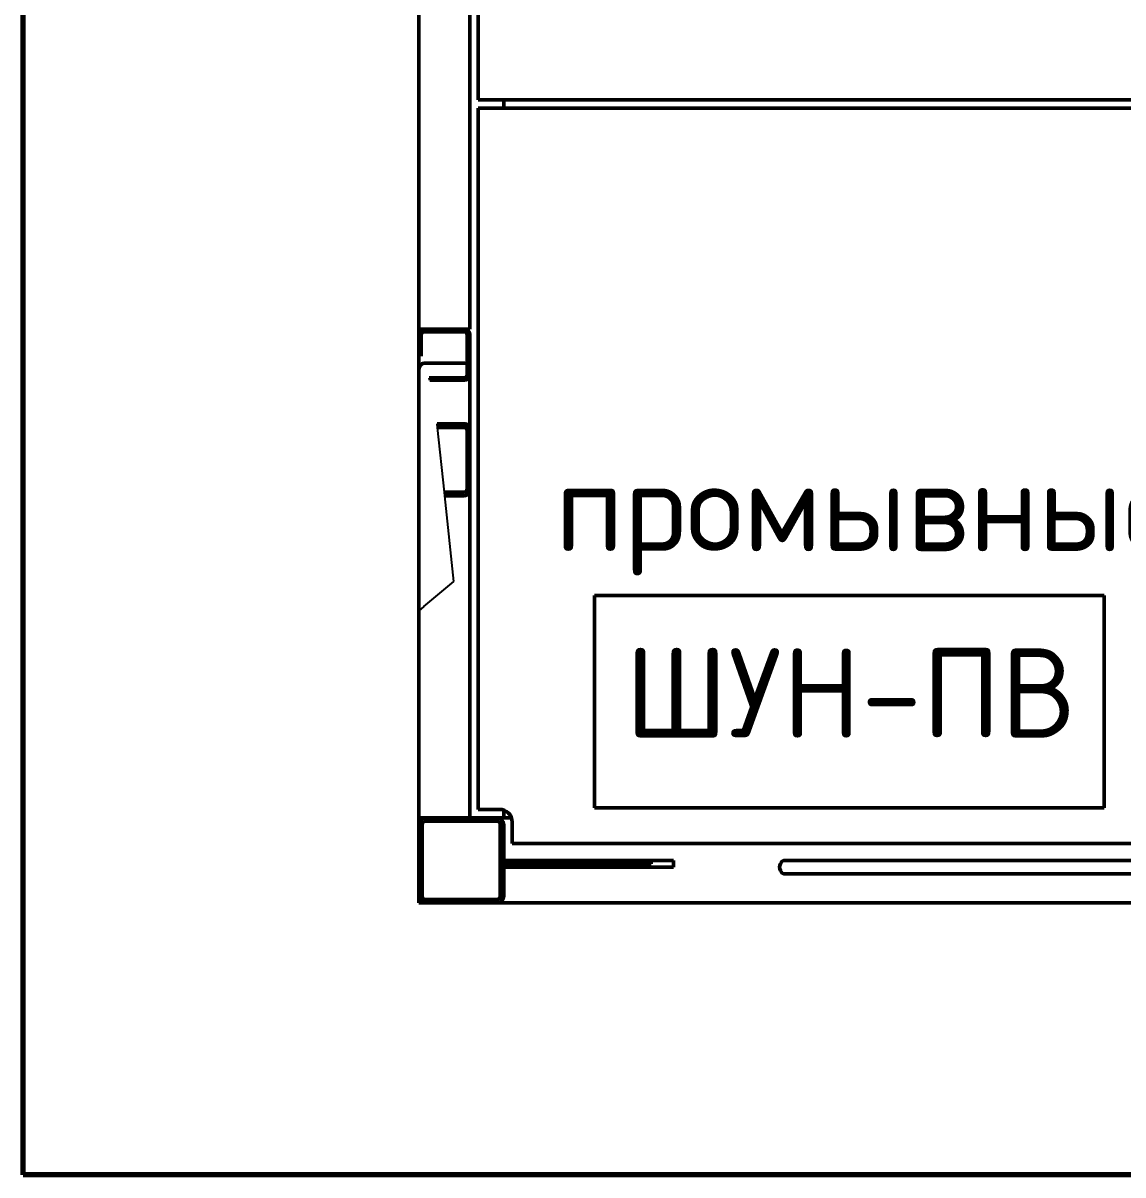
# Model space of a CAD drawing. Header units: millimetres. Extents: x 1510 to 10524, y 7125 to 13164.
# Drawn here: x 4880.8 to 5010.3, y 10608.1 to 10743.7 of the extents above; entities that cross this region are included whole.
import ezdxf

# ---------------------------------------------------------------- set-up
doc = ezdxf.new("R2010")
doc.units = ezdxf.units.MM
doc.header["$LTSCALE"] = 4
for name, color, linetype, lineweight in [('Border (ISO)', 7, 'Continuous', 70), ('Break Line (ISO)', 7, 'Continuous', 25), ('Hatch (ISO)', 7, 'Continuous', 18), ('Symbol (ISO)', 7, 'Continuous', 25), ('Visible (ISO)', 7, 'Continuous', 50)]:
    doc.layers.add(name, color=color, linetype=linetype, lineweight=lineweight)
doc.styles.add('Note Text (DIN)', font='isocpeur.ttf')
pattern_1 = [(60, (4868.829, 10596.109), (-8.2489, 4.7625), [])]

# ---------------------------------------------------------------- blocks, each defined once
blk = doc.blocks.new('Borders right top border')
at = {"layer": 'Border (ISO)'}
for p, q in [((4, 4), (4, 206)), ((293, 4), (4, 4))]:
    blk.add_line(p, q, dxfattribs=at)

msp = doc.modelspace()

# ---------------------------------------------------------------- hatches: boundary and pattern name
at = {"layer": 'Hatch (ISO)'}
h = msp.add_hatch(dxfattribs=at)
h.set_pattern_fill('ANSI31', color=256, scale=76.2, angle=-15, style=0)
h.set_pattern_definition([(30, (4868.829, 10596.109), (-4.7625, 8.2489), [])])
edge = h.paths.add_edge_path()
edge.add_line((4927.71, 10704.48), (4927.41, 10705.31))
edge.add_line((4927.41, 10705.31), (4927.41, 10707.03))
edge.add_ellipse((4928.01, 10707.03), major_axis=(-0.6, 0), ratio=1, start_angle=270, end_angle=360, ccw=False)
edge.add_line((4928.01, 10707.63), (4932.81, 10707.63))
edge.add_ellipse((4932.81, 10707.03), major_axis=(0, 0.6), ratio=1, start_angle=270, end_angle=360, ccw=False)
edge.add_line((4933.41, 10707.03), (4933.41, 10702.23))
edge.add_ellipse((4932.81, 10702.23), major_axis=(0.6, 0), ratio=1, start_angle=270, end_angle=360, ccw=False)
edge.add_line((4932.81, 10701.63), (4928.73, 10701.63))
edge.add_line((4928.73, 10701.63), (4928.62, 10701.93))
edge.add_line((4928.62, 10701.93), (4932.81, 10701.93))
edge.add_ellipse((4932.81, 10702.23), major_axis=(0, -0.3), ratio=1, start_angle=0, end_angle=90)
edge.add_line((4933.11, 10702.23), (4933.11, 10707.03))
edge.add_ellipse((4932.81, 10707.03), major_axis=(0.3, 0), ratio=1, start_angle=0, end_angle=90)
edge.add_line((4932.81, 10707.33), (4928.01, 10707.33))
edge.add_ellipse((4928.01, 10707.03), major_axis=(0, 0.3), ratio=1, start_angle=0, end_angle=90)
edge.add_line((4927.71, 10707.03), (4927.71, 10704.48))
h = msp.add_hatch(dxfattribs=at)
h.set_pattern_fill('ANSI31', color=256, scale=76.2, angle=15, style=0)
h.set_pattern_definition(pattern_1)
edge = h.paths.add_edge_path()
edge.add_line((4930.47, 10688.02), (4932.81, 10688.02))
edge.add_ellipse((4932.81, 10688.87), major_axis=(0, 0.849), ratio=0.707107, start_angle=180, end_angle=270)
edge.add_line((4933.41, 10688.87), (4933.41, 10695.66))
edge.add_ellipse((4932.81, 10695.66), major_axis=(0, -0.849), ratio=0.707107, start_angle=90, end_angle=180)
edge.add_line((4932.81, 10696.5), (4929.58, 10696.5))
edge.add_line((4929.58, 10696.5), (4929.62, 10696.08))
edge.add_line((4929.62, 10696.08), (4932.81, 10696.08))
edge.add_ellipse((4932.81, 10695.66), major_axis=(0, -0.424), ratio=0.707107, start_angle=90, end_angle=180, ccw=False)
edge.add_line((4933.11, 10695.66), (4933.11, 10688.87))
edge.add_ellipse((4932.81, 10688.87), major_axis=(0, 0.424), ratio=0.707107, start_angle=180, end_angle=270, ccw=False)
edge.add_line((4932.81, 10688.44), (4930.43, 10688.44))
edge.add_line((4930.43, 10688.44), (4930.47, 10688.02))
h = msp.add_hatch(dxfattribs=at)
h.set_pattern_fill('ANSI31', color=256, scale=76.2, angle=105.0002, style=0)
h.set_pattern_definition([(150, (4868.829, 10596.109), (-4.7625, -8.2489), [])])
edge = h.paths.add_edge_path()
edge.add_line((4928.21, 10640.13), (4936.61, 10640.13))
edge.add_ellipse((4936.61, 10640.93), major_axis=(0.8, 0), ratio=1, start_angle=270, end_angle=360)
edge.add_line((4937.41, 10640.93), (4937.41, 10649.33))
edge.add_ellipse((4936.61, 10649.33), major_axis=(0, 0.8), ratio=1, start_angle=270, end_angle=360)
edge.add_line((4936.61, 10650.13), (4928.21, 10650.13))
edge.add_ellipse((4928.21, 10649.33), major_axis=(-0.8, 0), ratio=1, start_angle=270, end_angle=360)
edge.add_line((4927.41, 10649.33), (4927.41, 10640.93))
edge.add_ellipse((4928.21, 10640.93), major_axis=(0, -0.8), ratio=1, start_angle=270, end_angle=360)
edge = h.paths.add_edge_path(flags=0)
edge.add_line((4927.81, 10640.93), (4927.81, 10649.33))
edge.add_ellipse((4928.21, 10649.33), major_axis=(0, 0.4), ratio=1, start_angle=0, end_angle=90, ccw=False)
edge.add_line((4928.21, 10649.73), (4936.61, 10649.73))
edge.add_ellipse((4936.61, 10649.33), major_axis=(0.4, 0), ratio=1, start_angle=0, end_angle=90, ccw=False)
edge.add_line((4937.01, 10649.33), (4937.01, 10640.93))
edge.add_ellipse((4936.61, 10640.93), major_axis=(0, -0.4), ratio=1, start_angle=0, end_angle=90, ccw=False)
edge.add_line((4936.61, 10640.53), (4928.21, 10640.53))
edge.add_ellipse((4928.21, 10640.93), major_axis=(-0.4, 0), ratio=1, start_angle=0, end_angle=90, ccw=False)
h = msp.add_hatch(dxfattribs=at)
h.set_pattern_fill('ANSI31', color=256, scale=76.2, angle=15, style=0)
h.set_pattern_definition(pattern_1)
h.paths.add_polyline_path([(4937.78, 10645.13), (4937.78, 10644.73), (4954.78, 10644.73), (4954.78, 10645.13)])

# ---------------------------------------------------------------- linework, layer by layer
at = {"layer": 'Break Line (ISO)'}
for p, q in [((4927.71, 10704.48), (4927.41, 10705.31)), ((4928.73, 10701.63), (4928.62, 10701.93)), ((4929.62, 10696.08), (4929.58, 10696.5)), ((4930.43, 10688.44), (4929.62, 10696.08)), ((4930.47, 10688.02), (4930.43, 10688.44)), ((4931.53, 10677.95), (4930.47, 10688.02)), ((4928.01, 10674.99), (4931.53, 10677.95)), ((4928.01, 10674.99), (4927.41, 10674.48))]:
    msp.add_line(p, q, dxfattribs=at)
at = {"layer": 'Visible (ISO)'}
for p, q in [((4934.41, 10734.63), (4934.41, 10869.13)), ((4927.41, 10707.63), (4927.41, 10807.63)), ((4933.41, 10707.63), (4933.41, 10807.63)), ((5137.09, 10734.63), (4934.41, 10734.63)), ((4937.41, 10733.63), (4937.41, 10734.63)), ((4934.41, 10733.63), (5136.65, 10733.63)), ((4934.41, 10651.13), (4934.41, 10733.63)), ((4927.41, 10707.03), (4927.41, 10707.63)), ((4927.41, 10707.63), (4928.01, 10707.63)), ((4932.81, 10707.63), (4928.01, 10707.63)), ((4932.81, 10707.63), (4933.41, 10707.63)), ((4927.41, 10707.03), (4927.41, 10705.31)), ((4927.71, 10704.48), (4927.71, 10707.03)), ((4928.01, 10707.33), (4932.81, 10707.33)), ((4933.11, 10707.03), (4933.11, 10702.23)), ((4933.41, 10702.23), (4933.41, 10707.03)), ((4927.41, 10702.77), (4927.41, 10705.31)), ((4928.01, 10703.62), (4932.81, 10703.62)), ((4927.41, 10674.48), (4927.41, 10702.77)), ((4933.41, 10695.66), (4933.41, 10702.23)), ((4932.81, 10701.93), (4928.62, 10701.93)), ((4928.73, 10701.63), (4932.81, 10701.63)), ((4932.81, 10696.5), (4929.58, 10696.5)), ((4929.62, 10696.08), (4932.81, 10696.08)), ((4933.11, 10695.66), (4933.11, 10688.87)), ((4933.41, 10688.87), (4933.41, 10695.66)), ((4933.41, 10650.13), (4933.41, 10688.87)), ((4932.81, 10688.44), (4930.43, 10688.44)), ((4930.47, 10688.02), (4932.81, 10688.02)), ((4948.09, 10676.31), (4948.09, 10651.31)), ((5008.09, 10676.31), (4948.09, 10676.31)), ((5008.09, 10651.31), (5008.09, 10676.31)), ((4927.41, 10650.13), (4927.41, 10674.48)), ((4936.91, 10651.13), (4934.41, 10651.13)), ((4937.41, 10650.13), (4937.41, 10651.05)), ((4948.09, 10651.31), (5008.09, 10651.31)), ((4927.41, 10650.13), (4927.41, 10649.53)), ((4928.01, 10650.13), (4927.41, 10650.13)), ((4927.41, 10649.33), (4927.41, 10649.53)), ((4927.41, 10649.33), (4927.41, 10640.93)), ((4927.81, 10640.93), (4927.81, 10649.33)), ((4928.01, 10650.13), (4928.21, 10650.13)), ((4936.61, 10650.13), (4928.21, 10650.13)), ((4928.21, 10649.73), (4936.61, 10649.73)), ((4936.81, 10650.13), (4936.61, 10650.13)), ((4936.81, 10650.13), (4937.41, 10650.13)), ((4937.01, 10649.33), (4937.01, 10640.93)), ((4937.41, 10650.13), (4938.32, 10650.13)), ((4937.41, 10640.93), (4937.41, 10649.33)), ((4938.41, 10647.13), (4938.41, 10649.63)), ((5156.41, 10647.13), (4938.41, 10647.13)), ((4937.78, 10645.13), (4937.41, 10645.13)), ((4937.78, 10645.13), (4937.78, 10644.73)), ((4954.78, 10645.13), (4937.78, 10645.13)), ((4954.78, 10645.13), (4957.41, 10645.13)), ((4954.78, 10644.73), (4954.78, 10645.13)), ((4957.41, 10644.33), (4957.41, 10645.13)), ((5137.41, 10645.13), (4970.52, 10645.13)), ((4937.41, 10644.73), (4937.78, 10644.73)), ((4937.41, 10644.33), (4954.41, 10644.33)), ((4937.78, 10644.73), (4954.78, 10644.73)), ((4957.41, 10644.33), (4954.41, 10644.33)), ((5141.41, 10643.53), (4970.52, 10643.53)), ((4927.41, 10640.73), (4927.41, 10640.93)), ((4927.41, 10640.73), (4927.41, 10640.13)), ((4927.41, 10640.13), (4928.21, 10640.13)), ((4936.61, 10640.53), (4928.21, 10640.53)), ((4928.21, 10640.13), (4936.61, 10640.13)), ((4936.61, 10640.13), (5158.01, 10640.13))]:
    msp.add_line(p, q, dxfattribs=at)
for centre, radius, start, end in [((4928.01, 10707.03), 0.6, 90, 180), ((4932.81, 10707.03), 0.6, 0, 90), ((4928.01, 10707.03), 0.3, 90, 180), ((4932.81, 10707.03), 0.3, 0, 90), ((4932.81, 10702.23), 0.6, 270, 0), ((4932.81, 10702.23), 0.3, 270, 0), ((4936.91, 10649.63), 1.5, 0, 90), ((4928.21, 10649.33), 0.8, 90, 180), ((4928.21, 10649.33), 0.4, 90, 180), ((4936.61, 10649.33), 0.8, 0, 90), ((4936.61, 10649.33), 0.4, 0, 90), ((4928.21, 10640.93), 0.8, 180, 270), ((4928.21, 10640.93), 0.4, 180, 270), ((4936.61, 10640.93), 0.4, 270, 0), ((4936.61, 10640.93), 0.8, 270, 0)]:
    msp.add_arc(centre, radius, start, end, dxfattribs=at)
for centre, major_axis, ratio, start_param, end_param in [((4928.01, 10702.77), (0, -0.849), 0.707107, 3.141593, 4.712389), ((4932.81, 10702.77), (0, -0.849), 0.707107, 2.617994, 3.141593), ((4932.81, 10695.66), (0, -0.849), 0.707107, 1.570796, 3.141593), ((4932.81, 10695.66), (0, -0.424), 0.707107, 1.570796, 3.141593), ((4932.81, 10688.87), (0, 0.849), 0.707107, 3.141593, 4.712389), ((4932.81, 10688.87), (0, 0.424), 0.707107, 3.141593, 4.712389), ((4970.52, 10644.33), (0, 0.8), 0.792149, 0, 3.141593)]:
    msp.add_ellipse(centre, major_axis=major_axis, ratio=ratio, start_param=start_param, end_param=end_param, dxfattribs=at)

# ---------------------------------------------------------------- block references
at = {"xscale": 3, "yscale": 3, "zscale": 3}
msp.add_blockref('Borders right top border', (4868.83, 10596.11), dxfattribs=at)

# ---------------------------------------------------------------- texts
at = {"layer": 'Symbol (ISO)', "char_height": 10.5, "attachment_point": 1, "style": 'Note Text (DIN)'}
for s, insert, width in [('\\fISOCPEUR|b0|i0;промывные насосы', (4943.43, 10692.01), 119.6396), ('ШУН-ПВ', (4951.67, 10670.08), 95.5032)]:
    msp.add_mtext(s, dxfattribs=dict(at, insert=insert, width=width))

doc.saveas('drawing.dxf')
